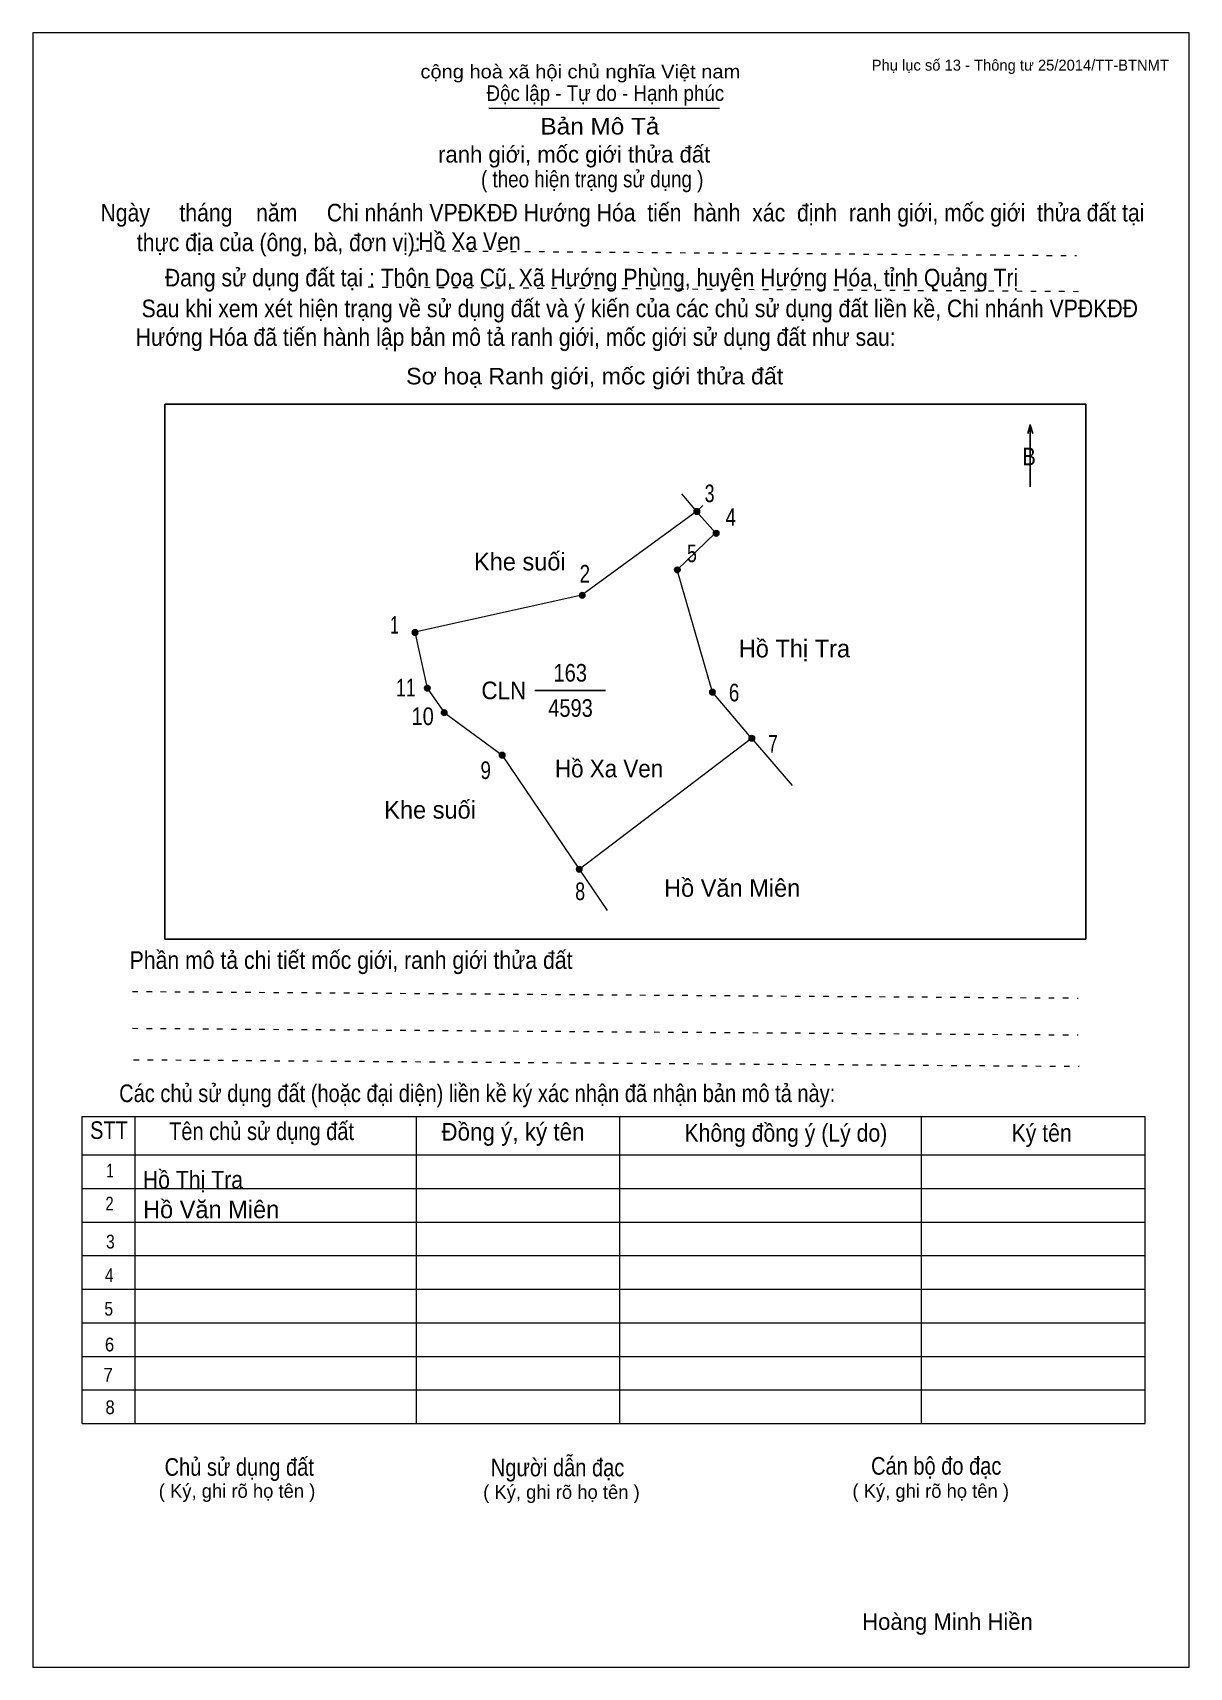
# Model space of a CAD drawing. Header units: centimetres. Extents: x 0 to 21, y 0 to 29.7.
import ezdxf
from ezdxf.enums import TextEntityAlignment as Align

# ---------------------------------------------------------------- set-up
doc = ezdxf.new("R2010")
doc.units = ezdxf.units.CM
doc.header["$LTSCALE"] = 0.13
doc.linetypes.add('DOTTED', pattern=[1.5, 0.3, -1.2])
for name, color, linetype, lineweight in [('1', 7, 'Continuous', 13), ('32', 7, 'Continuous', 25), ('33', 7, 'Continuous', 25), ('6', 7, 'Continuous', 13), ('62', 7, 'Continuous', 13)]:
    doc.layers.add(name, color=color, linetype=linetype, lineweight=lineweight)
doc.layers.add('34', color=7, linetype='Continuous')
doc.layers.add('63', color=7, linetype='Continuous')

msp = doc.modelspace()

# ---------------------------------------------------------------- hatches: boundary and pattern name
at = {"layer": '32'}
for points in [[(12.1089, 21, 1), (12.0089, 21, 1)], [(12.4589, 20.6051, 1), (12.3589, 20.6051, 1)], [(11.7549, 19.9387, 1), (11.6549, 19.9387, 1)], [(10.0273, 19.477, 1), (9.9273, 19.477, 1)], [(6.9922, 18.8022, 1), (6.8922, 18.8022, 1)], [(7.2157, 17.7903, 1), (7.1157, 17.7903, 1)], [(12.392, 17.7182, 1), (12.292, 17.7182, 1)], [(7.5209, 17.3454, 1), (7.4209, 17.3454, 1)], [(13.1078, 16.881, 1), (13.0078, 16.881, 1)], [(8.5737, 16.5731, 1), (8.4737, 16.5731, 1)], [(9.9734, 14.5, 1), (9.8734, 14.5, 1)]]:
    msp.add_hatch(color=256, dxfattribs=at).paths.add_polyline_path(points)

# ---------------------------------------------------------------- linework, layer by layer
at = {"layer": '1'}
msp.add_lwpolyline([(21, 0), (21, 29.7), (0, 29.7), (0, 0)], close=True, dxfattribs=at)
at = {"layer": '32'}
for centre in [(12.0589, 21), (12.4089, 20.6051), (11.7049, 19.9387), (9.9773, 19.477), (6.9422, 18.8022), (7.1657, 17.7903), (12.342, 17.7182), (7.4709, 17.3454), (13.0578, 16.881), (8.5237, 16.5731), (9.9234, 14.5)]:
    msp.add_circle(centre, 0.05, dxfattribs=at)
at = {"layer": '33'}
msp.add_line((9.12, 17.75), (10.4, 17.75), dxfattribs=at)
at = {"layer": '6'}
for p, q in [((12.4, 20.61), (12.05, 21)), ((9.92, 14.5), (10.43, 13.75))]:
    msp.add_line(p, q, dxfattribs=at)
for points in [[(11.78, 21.32), (12.05, 21), (12.17, 21.11)], [(12.05, 21), (9.97, 19.48), (6.94, 18.81), (7.16, 17.79), (7.47, 17.35), (8.52, 16.58), (9.92, 14.5)], [(13.05, 16.88), (12.34, 17.72), (11.7, 19.94), (12.4, 20.61)], [(9.92, 14.5), (13.05, 16.88), (13.79, 16.02)]]:
    msp.add_lwpolyline(points, dxfattribs=at)
at = {"layer": '62'}
for p, q in [((8.28, 28.33), (12.47, 28.33)), ((0.9, 10.01), (20.2, 10.01)), ((0.9, 4.43), (0.9, 10.01)), ((1.86, 4.43), (1.86, 10.01)), ((6.97, 4.43), (6.97, 9.99)), ((10.66, 4.43), (10.66, 9.99)), ((16.14, 4.43), (16.14, 10.01)), ((20.2, 4.43), (20.2, 10.01)), ((0.9, 9.31), (20.2, 9.31)), ((0.9, 8.7), (20.2, 8.7)), ((0.9, 8.09), (20.2, 8.09)), ((0.9, 7.48), (20.2, 7.48)), ((0.9, 6.87), (20.2, 6.87)), ((0.9, 6.26), (20.2, 6.26)), ((0.9, 5.65), (20.2, 5.65)), ((0.9, 5.04), (20.2, 5.04)), ((0.9, 4.43), (20.2, 4.43))]:
    msp.add_line(p, q, dxfattribs=at)
at = {"layer": '62', "linetype": 'DOTTED'}
for p, q in [((6.89, 25.74), (18.95, 25.65)), ((6.09, 25.08), (19.04, 25)), ((1.81, 12.28), (18.98, 12.16)), ((1.81, 11.61), (18.98, 11.49)), ((1.83, 11.04), (19, 10.92))]:
    msp.add_line(p, q, dxfattribs=at)
at = {"layer": '62', "lineweight": 25}
for p, q in [((18.11, 22.58), (18.11, 21.45)), ((18.11, 22.57), (18.07, 22.42)), ((18.11, 22.57), (18.16, 22.42))]:
    msp.add_line(p, q, dxfattribs=at)
msp.add_lwpolyline([(2.4, 13.23), (19.12, 13.23), (19.12, 22.95), (2.4, 22.95)], close=True, dxfattribs=at)

# ---------------------------------------------------------------- texts
at = {"layer": '32'}
for s, width, p in [('3', 0.75, (12.29, 21.17)), ('4', 0.8, (12.675, 20.74)), ('5', 0.75, (11.97, 20.08)), ('2', 0.8, (10.025, 19.71)), ('1', 0.65, (6.57, 18.78)), ('11', 0.75, (6.775, 17.64)), ('6', 0.8, (12.735, 17.55)), ('10', 0.85, (7.08, 17.12)), ('7', 0.75, (13.44, 16.62)), ('9', 0.8, (8.225, 16.14)), ('8', 0.75, (9.94, 13.94))]:
    msp.add_text(s, height=0.32, dxfattribs=dict(at, width=width)).set_placement(p, align=Align.CENTER)
at = {"layer": '33'}
for s, p in [('Khe suối', (8.845, 19.93)), ('Hồ Thị Tra', (13.83, 18.35)), ('Khe suối', (7.215, 15.42)), ('Hồ Văn Miên', (12.7, 14)), ('Hồ Văn Miên', (3.24, 8.16))]:
    msp.add_text(s, height=0.32, dxfattribs=at).set_placement(p, align=Align.CENTER)
for s, width, p in [('163', 0.85, (9.76, 17.91)), ('4593', 0.85, (9.765, 17.27)), ('Hồ Xa Ven', 0.95, (10.465, 16.17))]:
    msp.add_text(s, height=0.32, dxfattribs=dict(at, width=width)).set_placement(p, align=Align.CENTER)
at = {"layer": '33', "width": 0.95}
msp.add_text('CLN', height=0.32, dxfattribs=at).set_placement((8.96, 17.59), align=Align.RIGHT)
at = {"layer": '34', "width": 0.9}
for s, p in [('Hồ Xa Ven', (7, 25.75)), ('Hồ Thị Tra', (2, 8.7))]:
    msp.add_text(s, height=0.32, dxfattribs=at).set_placement(p)
at = {"layer": '62'}
for s, height, width, p in [('cộng hoà xã hội chủ nghĩa Việt nam', 0.2474, 1.1, (7.04, 28.87)), ('Độc lập - Tự do - Hạnh phúc', 0.2828, 0.9, (8.24, 28.46)), ('Bản Mô Tả', 0.3, 1.1, (9.22, 27.85)), ('( theo hiện trạng sử dụng )', 0.3, 0.85, (8.14, 26.89)), ('Ngày     tháng    năm     Chi nhánh VPĐKĐĐ Hướng Hóa  tiến  hành  xác  định  ranh giới, mốc giới  thửa đất tại ', 0.32, 0.9, (1.23, 26.27)), ('thực địa của (ông, bà, đơn vị): ', 0.32, 0.9, (1.89, 25.73)), ('Đang sử dụng đất tại : Thôn Doa Cũ, Xã Hướng Phùng, huyện Hướng Hóa, tỉnh Quảng Trị', 0.32, 0.9, (2.4, 25.09)), (' Sau khi xem xét hiện trạng về sử dụng đất và ý kiến của các chủ sử dụng đất liền kề, Chi nhánh VPĐKĐĐ ', 0.32, 0.9, (1.87, 24.53)), ('Hướng Hóa đã tiến hành lập bản mô tả ranh giới, mốc giới sử dụng đất như sau:', 0.32, 0.9, (1.87, 24.01)), ('Sơ hoạ Ranh giới, mốc giới thửa đất', 0.3, 1.05, (6.78, 23.31)), ('B', 0.32, 0.85, (17.97, 21.84)), ('Phần mô tả chi tiết mốc giới, ranh giới thửa đất ', 0.32, 0.9, (1.76, 12.69)), ('Các chủ sử dụng đất (hoặc đại diện) liền kề ký xác nhận đã nhận bản mô tả này:', 0.32, 0.85, (1.57, 10.27))]:
    msp.add_text(s, height=height, dxfattribs=dict(at, width=width)).set_placement(p)
msp.add_text('ranh giới, mốc giới thửa đất', height=0.3, dxfattribs=at).set_placement((7.36, 27.34))
for s, height, width, p in [('STT', 0.32, 0.85, (1.385, 9.6)), ('Tên chủ sử dụng đất', 0.32, 0.85, (4.155, 9.58)), ('Đồng ý, ký tên', 0.32, 0.95, (8.72, 9.57)), ('Không đồng ý (Lý do)', 0.32, 0.9, (13.675, 9.55)), ('Ký tên', 0.32, 0.9, (18.32, 9.55)), ('1', 0.25, 0.7, (1.405, 8.9)), ('2', 0.25, 0.8, (1.395, 8.3)), ('3', 0.25, 0.85, (1.41, 7.61)), ('4', 0.25, 0.85, (1.39, 7)), ('5', 0.25, 0.85, (1.38, 6.39)), ('6', 0.25, 0.9, (1.395, 5.74)), ('7', 0.25, 0.95, (1.37, 5.19)), ('8', 0.25, 0.9, (1.405, 4.6)), ('Người dẫn đạc', 0.32, 0.85, (9.53, 3.47)), ('Chủ sử dụng đất', 0.32, 0.85, (3.75, 3.48)), ('Cán bộ đo đạc', 0.32, 0.85, (16.405, 3.5))]:
    msp.add_text(s, height=height, dxfattribs=dict(at, width=width)).set_placement(p, align=Align.CENTER)
for p in [(3.71, 3.08), (9.6, 3.06), (16.305, 3.08)]:
    msp.add_text('( Ký, ghi rõ họ tên )', height=0.25, dxfattribs=at).set_placement(p, align=Align.CENTER)
at = {"layer": '63'}
msp.add_text('Phụ lục số 13 - Thông tư 25/2014/TT-BTNMT', height=0.2, dxfattribs=at).set_placement((20.63, 29.01), align=Align.RIGHT)
msp.add_text('Hoàng Minh Hiền', height=0.3, dxfattribs=at).set_placement((16.61, 0.68), align=Align.CENTER)

doc.saveas('drawing.dxf')
